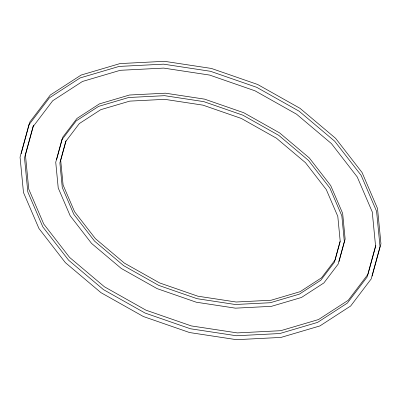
<?xml version="1.0" encoding="UTF-8"?>
<svg xmlns="http://www.w3.org/2000/svg" width="401" height="401" viewBox="0 0 401 401"><rect width="100%" height="100%" fill="white"/><g stroke="black" fill="none" stroke-linecap="round" stroke-linejoin="round"><path stroke-width="0.6" d="M21.143 153.733L29.819 122.049L50.32 95.012L81.087 75.067L120.024 63.579L164.48 61.318L211.417 68.451L257.648 84.481L300.008 108.325L335.627 138.35L362.063 172.515L377.521 208.49L380.95 243.823L372.113 276.109M33.609 125.097L25.433 154.966L28.747 189.102L43.764 224.054L69.573 257.402L104.45 286.81L146.004 310.194L191.347 325.923L237.317 332.905L280.715 330.7L318.539 319.537L348.263 300.269L367.993 274.254L375.842 245.577M56.551 159.768L62.711 137.262L77.007 118.41L99.418 103.884L129.458 95.017L165.433 93.192L204.6 99.142L243.743 112.716L279.607 132.901L309.326 157.954L330.725 185.603L342.649 213.362L345.146 239.096L338.985 261.607M66.065 140.771L60.701 160.36L63.087 184.981L74.606 211.783L95.413 238.67L124.445 263.151L159.558 282.911L197.873 296.199L236.139 302.013L271.126 300.234L300.133 291.672L321.572 277.778L335.146 259.878L340.183 241.472M28.887 124.891L20.05 157.177L23.479 192.51L38.937 228.485L65.373 262.65L100.992 292.675L143.352 316.519L189.583 332.549L236.52 339.682L280.976 337.421L319.913 325.933L350.68 305.988L371.181 278.951L380.023 246.67L376.594 211.332L361.136 175.357L334.695 141.192L299.081 111.167L256.715 87.323L210.49 71.293L163.548 64.165L119.097 66.421L80.16 77.914L49.388 97.854L28.887 124.891M33.007 126.746L24.506 157.809L27.814 191.949L42.832 226.896L68.641 260.249L103.523 289.652L145.077 313.041L190.42 328.765L236.389 335.747L279.783 333.542L317.612 322.379L347.336 303.111L367.06 277.101L375.567 246.034L372.253 211.898L357.236 176.946L331.427 143.598L296.55 114.19L254.996 90.806L209.653 75.077L163.683 68.095L120.285 70.3L82.461 81.463L52.737 100.731L33.007 126.746M61.899 139.749L55.734 162.26L58.23 187.994L70.16 215.753L91.553 243.402L121.272 268.454L157.142 288.64L196.284 302.214L235.452 308.163L271.427 306.339L301.467 297.472L323.878 282.946L338.173 264.094L344.334 241.582L341.837 215.848L329.908 188.094L308.514 160.445L278.795 135.388L242.926 115.202L203.788 101.628L164.621 95.679L128.646 97.508L98.606 106.375L76.195 120.896L61.899 139.749M65.739 141.478L59.884 162.851L62.275 187.473L73.789 214.269L94.601 241.161L123.633 265.637L158.746 285.402L197.061 298.69L235.327 304.499L270.314 302.725L299.321 294.164L320.76 280.269L334.334 262.369L340.183 240.996L337.797 216.375L326.279 189.573L305.472 162.681L276.439 138.205L241.322 118.445L203.011 105.157L164.746 99.343L129.754 101.122L100.746 109.684L79.313 123.578L65.739 141.478"/></g></svg>
